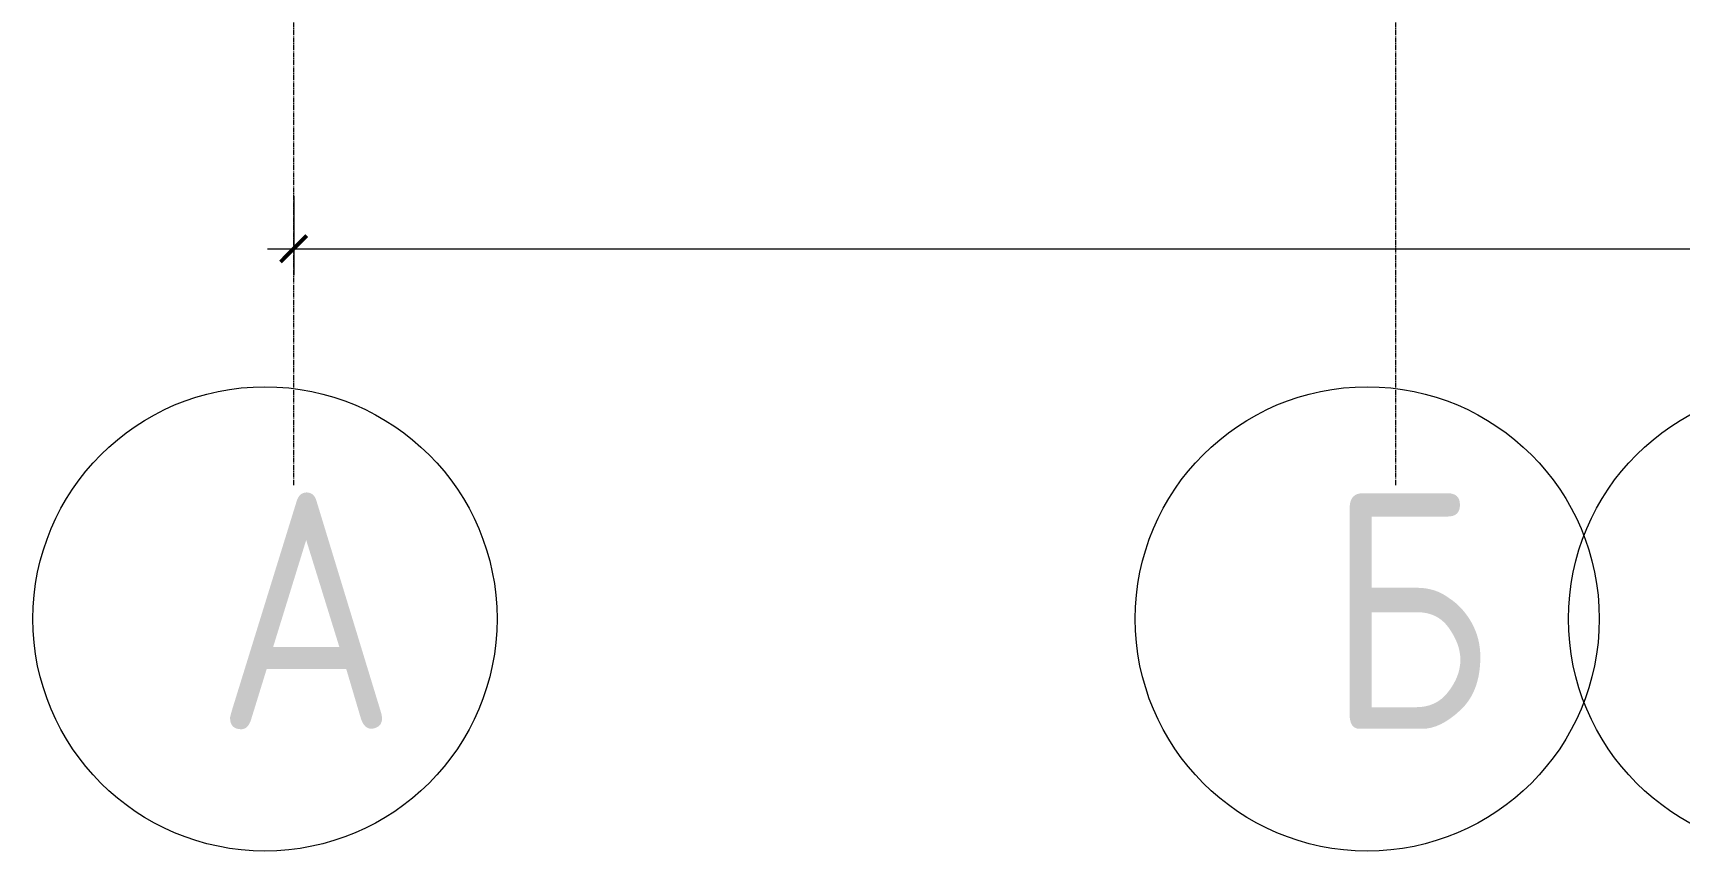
# Model space of a CAD drawing. Header units: millimetres. Extents: x -231292 to 573618, y -153144 to 564035.
# Drawn here: x 7910 to 14182, y 182267 to 185383 of the extents above; entities that cross this region are included whole.
import ezdxf
from ezdxf.enums import TextEntityAlignment as Align

# ---------------------------------------------------------------- set-up
doc = ezdxf.new("R2010")
doc.units = ezdxf.units.MM
doc.linetypes.add('CENTER2', pattern=[28.575, 19.05, -3.175, 3.175, -3.175])
doc.layers.get('0').update_dxf_attribs({"color": 250})
doc.layers.get('Defpoints').update_dxf_attribs({"color": 250})
doc.layers.add('РД_Оси_100', color=250, linetype='Continuous', lineweight=0)
doc.layers.add('РД_Оси_размер', color=250, linetype='Continuous', lineweight=0)
doc.styles.add('style1', font='ARIALN.TTF')
doc.styles.add('ккк', font='isocpeur.ttf', dxfattribs={"width": 0.85, "oblique": 15})
doc.dimstyles.new('Dim100_ареал', dxfattribs={"dimscale": 100, "dimtxt": 2.5, "dimasz": 1, "dimexe": 1, "dimexo": 1, "dimgap": 0.5, "dimtad": 1, "dimzin": 12, "dimdsep": 46, "dimtxsty": 'style1', "dimblk": 'ARCHTICK', "dimcen": 1, "dimdle": 1, "dimclrd": 256, "dimclre": 256, "dimaunit": 1, "dimadec": 0, "dimazin": 3, "dimtfac": 1, "dimtmove": 1, "dimatfit": 3, "dimldrblk": 'OPEN30', "dimfxl": 2, "dimfxlon": 1, "dimtolj": 1, "dimtzin": 0, "dimlwd": 9, "dimlwe": 9, "dimarcsym": 0})

# ---------------------------------------------------------------- blocks, each defined once
blk = doc.blocks.new('A-iden')
at = {"linetype": 'Continuous', "lineweight": 5}
blk.add_circle((-0.729, -4.063), 5.894, dxfattribs=at)
at = {"color": 0, "linetype": 'Continuous', "lineweight": 20, "style": 'ккк', "width": 0.85}
blk.add_attdef('ID', text='', height=6, dxfattribs=at).set_placement((0.314, -3.853), align=Align.MIDDLE_CENTER)
blk = doc.blocks.new('_ArchTick')
at = {"color": 0, "linetype": 'ByBlock', "const_width": 0.15}
blk.add_lwpolyline([(-0.5, -0.5), (0.5, 0.5)], dxfattribs=at)
blk = doc.blocks.new('*D205')
at = {"layer": 'Defpoints', "color": 0, "transparency": 16777216}
for p in [(1195652.9, 135907.8), (1223252.9, 135907.8), (1223252.9, 133907.8)]:
    blk.add_point(p, dxfattribs=at)
at = {"layer": 'РД_Оси_размер', "lineweight": 9, "transparency": 16777216}
for p, q in [((1195652.9, 134107.8), (1195652.9, 133807.8)), ((1223252.9, 134107.8), (1223252.9, 133807.8)), ((1195552.9, 133907.8), (1223352.9, 133907.8))]:
    blk.add_line(p, q, dxfattribs=at)
at = {"layer": 'РД_Оси_размер', "lineweight": 9, "transparency": 16777216, "xscale": 100, "yscale": 100, "zscale": 100, "rotation": 180}
blk.add_blockref('_ArchTick', (1195652.9, 133907.8), dxfattribs=at)
at = {"layer": 'РД_Оси_размер', "lineweight": 9, "transparency": 16777216, "xscale": 100, "yscale": 100, "zscale": 100}
blk.add_blockref('_ArchTick', (1223252.9, 133907.8), dxfattribs=at)
at = {"layer": 'РД_Оси_размер', "color": 0, "transparency": 16777216, "insert": (1209452.9, 134315.2), "char_height": 700, "attachment_point": 5, "style": 'style1'}
blk.add_mtext('\\A1;27600', dxfattribs=at)
blk = doc.blocks.new('_Open30')
at = {"color": 0, "linetype": 'ByBlock', "lineweight": -2}
for p, q in [((-1, 0.268), (0, 0)), ((0, 0), (-1, -0.268)), ((0, 0), (-1, 0))]:
    blk.add_line(p, q, dxfattribs=at)
blk = doc.blocks.new('оси_рен')
at = {"layer": 'РД_Оси_100', "color": 251, "linetype": 'CENTER2', "true_color": 0x636466}
for p, q in [((1195652.916, 133007.755), (1195652.916, 138964.071)), ((1199852.916, 133007.755), (1199852.916, 138964.071))]:
    blk.add_line(p, q, dxfattribs=at)
at = {"layer": 'РД_Оси_100', "color": 251, "true_color": 0x636466, "xscale": 150, "yscale": 150, "zscale": 100}
for p, values in [((1195652.916, 133107.755), {'ID': 'А'}), ((1199852.916, 133107.755), {'ID': 'Б'}), ((1201504.016, 133107.755), {'ID': 'В'})]:
    blk.add_blockref('A-iden', p, dxfattribs=at).add_auto_attribs(values)
at = {"layer": 'РД_Оси_размер', "color": 251, "true_color": 0x636466}
dim = blk.add_linear_dim(base=(1223252.916, 133907.755), p1=(1195652.916, 135907.755), p2=(1223252.916, 135907.755), dimstyle='Dim100_ареал', override={"dimtxt": 7}, dxfattribs=at)
dim.commit()
dim.dimension.update_dxf_attribs({"geometry": '*D205', "text_midpoint": (1209452.916, 134315.156)})

msp = doc.modelspace()

# ---------------------------------------------------------------- block references
at = {"rotation": 359.999868838025}
msp.add_blockref('оси_рен', (-1186750.035, 50655.808), dxfattribs=at)

doc.saveas('drawing.dxf')
